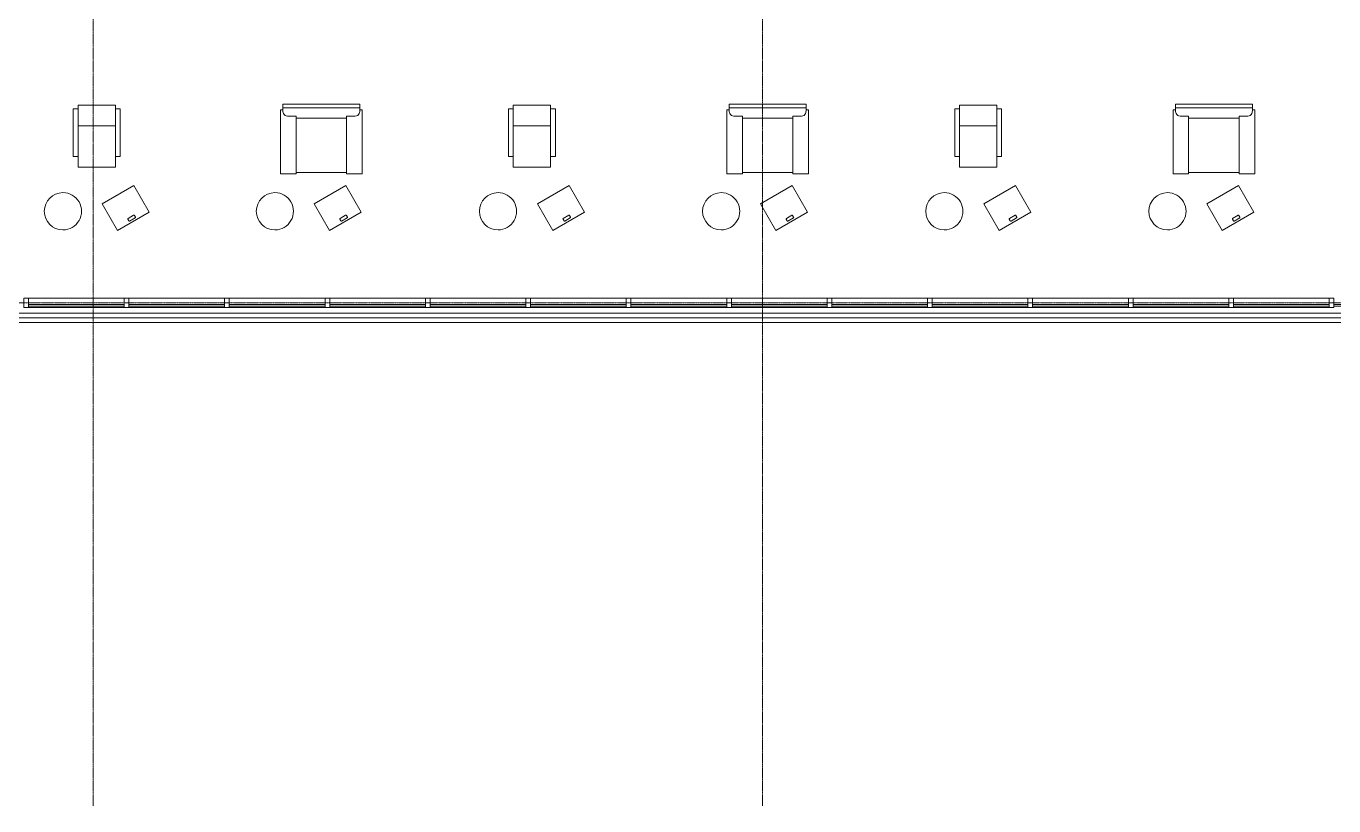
# Model space of a CAD drawing. Header units: inches. Extents: x -1714 to 6424, y -1550 to 970.
# Drawn here: x -1 to 702, y -1043 to -624 of the extents above; entities that cross this region are included whole.
import ezdxf

# ---------------------------------------------------------------- set-up
doc = ezdxf.new("R2010")
doc.units = ezdxf.units.IN
doc.header["$MEASUREMENT"] = 0
doc.linetypes.add('Grid Line 1_2_', pattern=[0.875, 0.5, -0.125, 0.125, -0.125])
for name, color, linetype, lineweight in [('A-GENM', 13, 'Continuous', 9), ('A-GLAZ-CURT', 52, 'Continuous', 9), ('A-GLAZ-CWMG', 51, 'Continuous', 9), ('I-FURN', 30, 'Continuous', 9), ('Q-SPCQ', 91, 'Continuous', 9), ('S-BEAM', 12, 'Continuous', 9), ('S-GRID', 1, 'Continuous', 9)]:
    doc.layers.add(name, color=color, linetype=linetype, lineweight=lineweight)

# ---------------------------------------------------------------- blocks, each defined once
blk = doc.blocks.new('System Panel - Glazed-1339775-L1 - Architectural')
at = {"layer": 'A-GLAZ-CURT', "lineweight": 13}
for p, q in [((25.75, 1.75), (-25.75, 1.75)), ((-25.75, 1.75), (-25.75, 0.75)), ((-25.75, 0.75), (25.75, 0.75)), ((25.75, 0.75), (25.75, 1.75))]:
    blk.add_line(p, q, dxfattribs=at)
blk = doc.blocks.new('System Panel - Glazed-1339728-L1 - Architectural')
at = {"layer": 'A-GLAZ-CURT', "lineweight": 13}
for p, q in [((25.75, 1.75), (-25.75, 1.75)), ((-25.75, 1.75), (-25.75, 0.75)), ((-25.75, 0.75), (25.75, 0.75)), ((25.75, 0.75), (25.75, 1.75))]:
    blk.add_line(p, q, dxfattribs=at)
blk = doc.blocks.new('Rectangular Mullion - 2_5_ x 5_ rectangular-1339687-L1 - Architectural')
at = {"layer": 'A-GLAZ-CWMG', "lineweight": 20}
for p, q in [((-1.25, 2.5), (1.25, 2.5)), ((-1.25, -2.5), (-1.25, 2.5)), ((1.25, 2.5), (1.25, -2.5)), ((1.25, -2.5), (-1.25, -2.5))]:
    blk.add_line(p, q, dxfattribs=at)
blk = doc.blocks.new('Rectangular Mullion - 2_5_ x 5_ rectangular-1332245-L1 - Architectural')
at = {"layer": 'A-GLAZ-CWMG'}
for p, q in [((1292.65, -339.54), (1292.65, -288.04)), ((1297.65, -288.04), (1297.65, -339.54))]:
    blk.add_line(p, q, dxfattribs=at)
blk = doc.blocks.new('Rectangular Mullion - 2_5_ x 5_ rectangular-1332330-L1 - Architectural')
at = {"layer": 'A-GLAZ-CWMG'}
for p, q in [((1292.65, -393.54), (1292.65, -342.04)), ((1297.65, -393.54), (1297.65, -342.04))]:
    blk.add_line(p, q, dxfattribs=at)
blk = doc.blocks.new('Kawneer Versoleil Sunshade - 6_ Blade At 5_-1418622-L1 - Architectural')
at = {"layer": 'A-GENM'}
for p, q in [((723.41, 2.5), (-716.79, 2.5)), ((723.41, 2.5), (-716.79, 2.5)), ((-716.79, -2.5), (723.41, -2.5))]:
    blk.add_line(p, q, dxfattribs=at)
at = {"layer": 'S-BEAM'}
for p, q in [((723.41, 2.5), (-716.79, 2.5)), ((-716.79, 0), (723.41, 0)), ((-716.79, -2.5), (723.41, -2.5))]:
    blk.add_line(p, q, dxfattribs=at)
blk = doc.blocks.new('Chair _1_ - Chair _1_-1470539-L1 - Architectural')
at = {"layer": 'I-FURN'}
for p, q in [((-12.6, -2.02), (-12.6, -27.63)), ((-10.04, -2.02), (-12.6, -2.02)), ((-12.6, -2.02), (-12.6, -27.63)), ((-10.04, -2.02), (-12.6, -2.02)), ((10.04, -0.05), (-10.04, 0)), ((-10.04, 0), (-10.04, -2.02)), ((10.04, -0.05), (-10.04, 0)), ((-10.04, 0), (-10.04, -2.02)), ((-10.04, -2.02), (-10, -27.63)), ((10.04, -2.02), (10.04, -0.05)), ((10.04, -2.02), (10.04, -0.05)), ((12.64, -2.02), (10.04, -2.02)), ((12.64, -2.02), (10.04, -2.02)), ((10.04, -2.02), (10.04, -27.63)), ((12.64, -27.63), (12.64, -2.02)), ((12.64, -27.63), (12.64, -2.02)), ((10.04, -11.17), (-10.03, -11.17)), ((-12.6, -27.63), (-10.04, -27.63)), ((-12.6, -27.63), (-10, -27.63)), ((-10.04, -27.63), (-10.04, -33.46)), ((-10, -27.63), (-10.04, -33.46)), ((10.04, -33.46), (10.04, -27.63)), ((10.04, -27.63), (12.64, -27.63)), ((10.04, -33.46), (10.04, -27.63)), ((10.04, -27.63), (12.64, -27.63)), ((-10.04, -33.46), (10.04, -33.46)), ((-10.04, -33.46), (10.04, -33.46))]:
    blk.add_line(p, q, dxfattribs=at)
blk = doc.blocks.new('Table-Teknion-DNA_Laptop_Table - DNA Freestanding Laptop-1456984-L1 - Architectural')
at = {"layer": 'I-FURN'}
for p, q in [((9.84, 8.24), (-9.84, 8.24)), ((-9.84, 8.24), (-9.84, -8.24)), ((-1.73, 7.1), (1.71, 7.1)), ((9.84, -8.24), (9.84, 8.24)), ((-2.02, 5.74), (-2.02, 6.81)), ((1.71, 5.45), (-1.73, 5.45)), ((2, 6.81), (2, 5.74)), ((-9.84, -8.24), (9.84, -8.24))]:
    blk.add_line(p, q, dxfattribs=at)
for centre, start, end in [((-1.73, 6.81), 90, 180), ((1.71, 6.81), 0, 90), ((-1.73, 5.74), 180, 270), ((1.71, 5.74), 270, 0)]:
    blk.add_arc(centre, 0.289, start, end, dxfattribs=at)
blk = doc.blocks.new('Nemschoff_Steps_866-T7_TableFreestanding - Left Stand -T8-1456986-L1 - Architectural')
at = {"layer": 'I-FURN'}
for start, end in [(360, 180), (180, 360)]:
    blk.add_arc((0, 0), 10, start, end, dxfattribs=at)
blk = doc.blocks.new('Chair-Viper - Chair-1456982-L1 - Architectural')
at = {"layer": 'I-FURN'}
for p, q in [((-20.75, 0.56), (-20.75, -2.54)), ((-20.75, 0.56), (20.75, 0.56)), ((20.75, -2.54), (20.75, 0.56)), ((-22, -36.79), (-22, -2.54)), ((-22, -2.54), (-20.75, -2.54)), ((-20.75, -1.44), (20.75, -1.44)), ((-13.59, -5.88), (-18.14, -5.88)), ((-13.59, -36.1), (-13.59, -5.88)), ((-13.59, -6.88), (13.59, -6.88)), ((13.59, -36.1), (13.59, -5.88)), ((13.59, -5.88), (18.25, -5.88)), ((22, -2.54), (20.75, -2.54)), ((22, -36.79), (22, -2.54)), ((-13.59, -36.79), (-22, -36.79)), ((13.59, -36.1), (-13.59, -36.1)), ((-13.59, -36.1), (-13.59, -36.79)), ((13.59, -36.1), (13.59, -36.79)), ((13.59, -36.79), (22, -36.79))]:
    blk.add_line(p, q, dxfattribs=at)
for centre, radius, start, end in [((-16.21, -2.54), 4.54, 180, 203.67107), ((-18.14, -3.48), 2.4, 201.61679, 270), ((18.25, -3.64), 2.24, 270, 341.12025), ((13.19, -1.91), 7.59, 341.12025, 355.20868)]:
    blk.add_arc(centre, radius, start, end, dxfattribs=at)

msp = doc.modelspace()

# ---------------------------------------------------------------- linework, layer by layer
at = {"layer": 'S-GRID', "linetype": 'Grid Line 1_2_'}
for p, q in [((35.14921, -1043.15403), (35.14921, 921.90597)), ((395.14921, -1043.15403), (395.14921, 921.90597)), ((-1714.24651, -772.78996), (1936.33324, -772.78996))]:
    msp.add_line(p, q, dxfattribs=at)

# ---------------------------------------------------------------- block references
at = {"layer": 'A-GLAZ-CURT', "rotation": 180}
for name, p in [('System Panel - Glazed-1339728-L1 - Architectural', (26.14921, -772.78996)), ('System Panel - Glazed-1339775-L1 - Architectural', (80.14921, -772.78996)), ('System Panel - Glazed-1339728-L1 - Architectural', (134.14921, -772.78996)), ('System Panel - Glazed-1339775-L1 - Architectural', (188.14921, -772.78996)), ('System Panel - Glazed-1339728-L1 - Architectural', (242.14921, -772.78996)), ('System Panel - Glazed-1339775-L1 - Architectural', (296.14921, -772.78996)), ('System Panel - Glazed-1339728-L1 - Architectural', (350.14921, -772.78996)), ('System Panel - Glazed-1339775-L1 - Architectural', (404.14921, -772.78996)), ('System Panel - Glazed-1339728-L1 - Architectural', (458.14921, -772.78996)), ('System Panel - Glazed-1339775-L1 - Architectural', (512.14921, -772.78996)), ('System Panel - Glazed-1339728-L1 - Architectural', (566.14921, -772.78996)), ('System Panel - Glazed-1339775-L1 - Architectural', (620.14921, -772.78996)), ('System Panel - Glazed-1339728-L1 - Architectural', (674.14921, -772.78996)), ('System Panel - Glazed-1339775-L1 - Architectural', (728.14921, -772.78996))]:
    msp.add_blockref(name, p, dxfattribs=at)
at = {"layer": 'A-GLAZ-CWMG', "extrusion": (0, 0, -1)}
for p in [(0.85079, -772.78996), (-53.14921, -772.78996), (-107.14921, -772.78996), (-161.14921, -772.78996), (-215.14921, -772.78996), (-269.14921, -772.78996), (-323.14921, -772.78996), (-377.14921, -772.78996), (-431.14921, -772.78996), (-485.14921, -772.78996), (-539.14921, -772.78996), (-593.14921, -772.78996), (-647.14921, -772.78996), (-701.14921, -772.78996)]:
    msp.add_blockref('Rectangular Mullion - 2_5_ x 5_ rectangular-1339687-L1 - Architectural', p, dxfattribs=at)
at = {"layer": 'A-GLAZ-CWMG'}
for name, p, rotation in [('Rectangular Mullion - 2_5_ x 5_ rectangular-1332245-L1 - Architectural', (339.93917, 522.35924), 270), ('Rectangular Mullion - 2_5_ x 5_ rectangular-1332330-L1 - Architectural', (447.93917, 522.35924), 269.9999999999998), ('Rectangular Mullion - 2_5_ x 5_ rectangular-1332245-L1 - Architectural', (447.93917, 522.35924), 270), ('Rectangular Mullion - 2_5_ x 5_ rectangular-1332330-L1 - Architectural', (555.93917, 522.35924), 269.9999999999998), ('Rectangular Mullion - 2_5_ x 5_ rectangular-1332245-L1 - Architectural', (555.93917, 522.35924), 270), ('Rectangular Mullion - 2_5_ x 5_ rectangular-1332330-L1 - Architectural', (663.93917, 522.35924), 269.9999999999998), ('Rectangular Mullion - 2_5_ x 5_ rectangular-1332245-L1 - Architectural', (663.93917, 522.35924), 270), ('Rectangular Mullion - 2_5_ x 5_ rectangular-1332330-L1 - Architectural', (771.93917, 522.35924), 269.9999999999998), ('Rectangular Mullion - 2_5_ x 5_ rectangular-1332245-L1 - Architectural', (771.93917, 522.35924), 270), ('Rectangular Mullion - 2_5_ x 5_ rectangular-1332330-L1 - Architectural', (879.93917, 522.35924), 269.9999999999998), ('Rectangular Mullion - 2_5_ x 5_ rectangular-1332245-L1 - Architectural', (879.93917, 522.35924), 270), ('Rectangular Mullion - 2_5_ x 5_ rectangular-1332330-L1 - Architectural', (987.93917, 522.35924), 269.9999999999998), ('Rectangular Mullion - 2_5_ x 5_ rectangular-1332245-L1 - Architectural', (987.93917, 522.35924), 270)]:
    msp.add_blockref(name, p, dxfattribs=dict(at, rotation=rotation))
at = {"layer": 'I-FURN'}
for name, p in [('Chair _1_ - Chair _1_-1470539-L1 - Architectural', (37.11304, -666.39186)), ('Chair-Viper - Chair-1456982-L1 - Architectural', (157.91246, -666.48292)), ('Chair _1_ - Chair _1_-1470539-L1 - Architectural', (271.11304, -666.39186)), ('Chair-Viper - Chair-1456982-L1 - Architectural', (397.91246, -666.48292)), ('Chair _1_ - Chair _1_-1470539-L1 - Architectural', (511.11304, -666.39186)), ('Chair-Viper - Chair-1456982-L1 - Architectural', (637.91246, -666.48292))]:
    msp.add_blockref(name, p, dxfattribs=at)
for name, p, rotation in [('Table-Teknion-DNA_Laptop_Table - DNA Freestanding Laptop-1456984-L1 - Architectural', (52.73184, -721.71553), 210), ('Table-Teknion-DNA_Laptop_Table - DNA Freestanding Laptop-1456984-L1 - Architectural', (166.73184, -721.71553), 210), ('Table-Teknion-DNA_Laptop_Table - DNA Freestanding Laptop-1456984-L1 - Architectural', (286.73184, -721.71553), 210), ('Table-Teknion-DNA_Laptop_Table - DNA Freestanding Laptop-1456984-L1 - Architectural', (406.73184, -721.71553), 210), ('Table-Teknion-DNA_Laptop_Table - DNA Freestanding Laptop-1456984-L1 - Architectural', (526.73184, -721.71553), 210), ('Table-Teknion-DNA_Laptop_Table - DNA Freestanding Laptop-1456984-L1 - Architectural', (646.73184, -721.71553), 210), ('Nemschoff_Steps_866-T7_TableFreestanding - Left Stand -T8-1456986-L1 - Architectural', (18.91246, -723.48292), 270.0000000000002), ('Nemschoff_Steps_866-T7_TableFreestanding - Left Stand -T8-1456986-L1 - Architectural', (132.91246, -723.48292), 270.0000000000002), ('Nemschoff_Steps_866-T7_TableFreestanding - Left Stand -T8-1456986-L1 - Architectural', (252.91246, -723.48292), 270.0000000000002), ('Nemschoff_Steps_866-T7_TableFreestanding - Left Stand -T8-1456986-L1 - Architectural', (372.91246, -723.48292), 270.0000000000002), ('Nemschoff_Steps_866-T7_TableFreestanding - Left Stand -T8-1456986-L1 - Architectural', (492.91246, -723.48292), 270.0000000000002), ('Nemschoff_Steps_866-T7_TableFreestanding - Left Stand -T8-1456986-L1 - Architectural', (612.91246, -723.48292), 270.0000000000002)]:
    msp.add_blockref(name, p, dxfattribs=dict(at, rotation=rotation))
at = {"layer": 'Q-SPCQ'}
msp.add_blockref('Kawneer Versoleil Sunshade - 6_ Blade At 5_-1418622-L1 - Architectural', (575.9415, -780.85246), dxfattribs=at)

doc.saveas('drawing.dxf')
